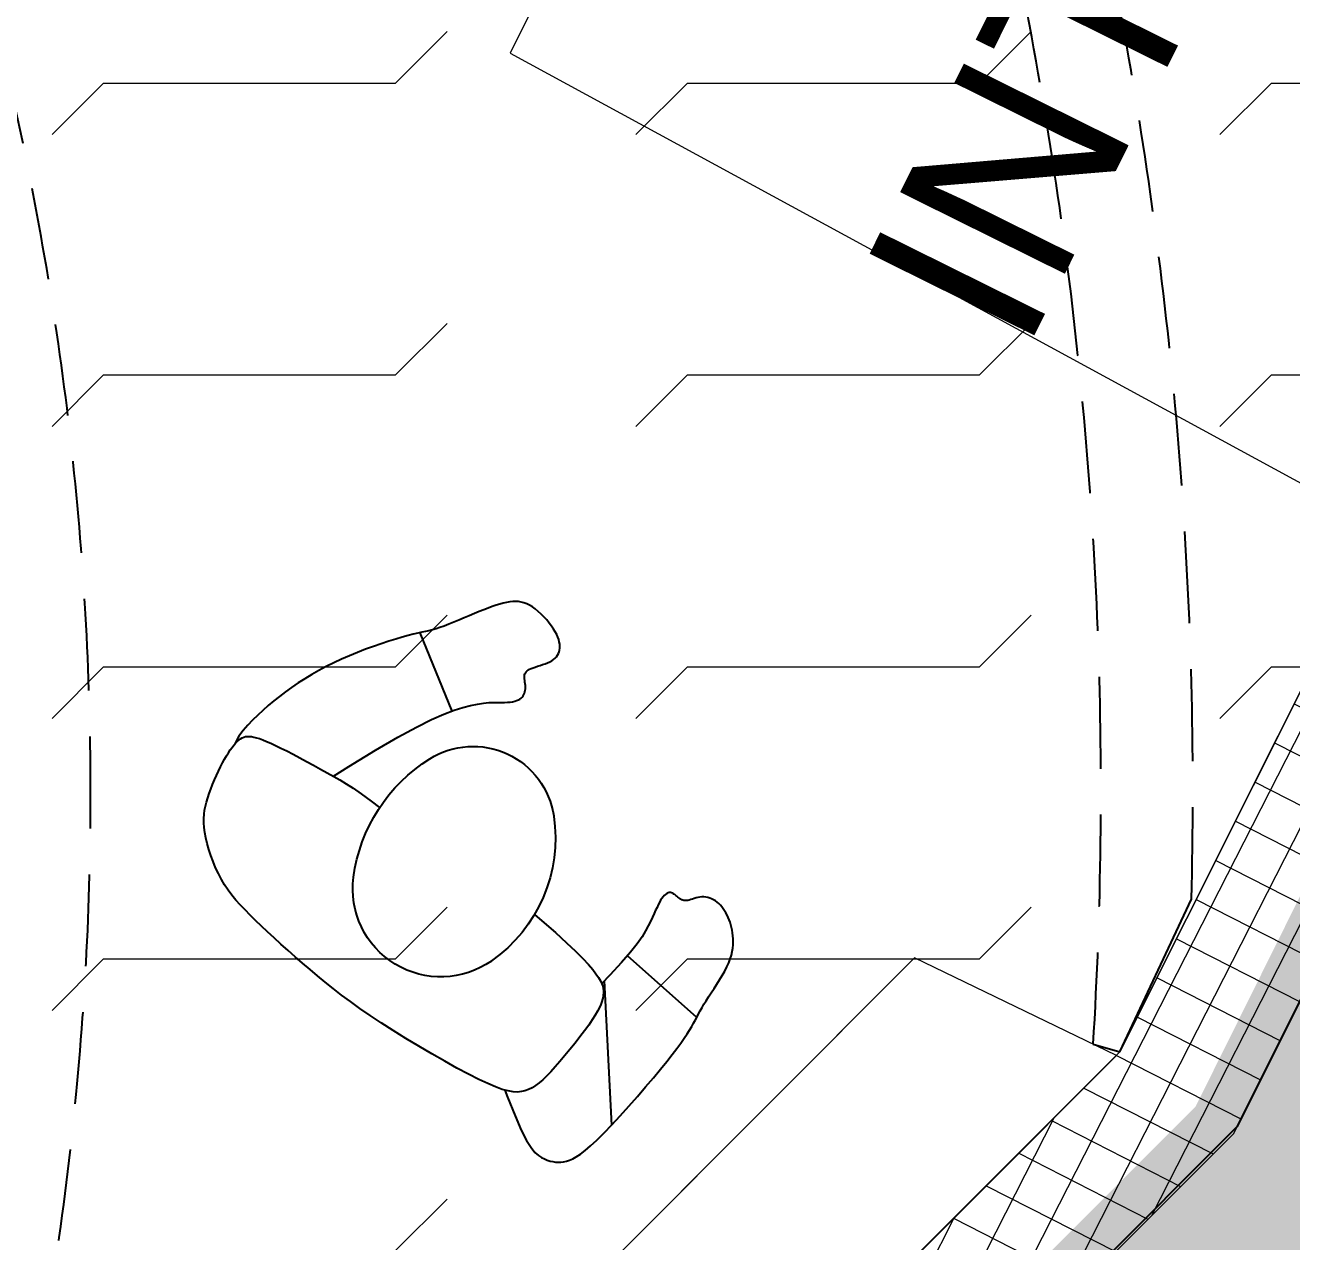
# Model space of a CAD drawing. Header units: millimetres. Extents: x 2335845 to 2509607, y 289014 to 361737.
# Drawn here: x 2405093 to 2406470, y 330975 to 332298 of the extents above; entities that cross this region are included whole.
import ezdxf

# ---------------------------------------------------------------- set-up
doc = ezdxf.new("R2010")
doc.units = ezdxf.units.MM
doc.linetypes.add('DASHED', pattern=[0.75, 0.5, -0.25])
for name, color, linetype in [('FLOOR MARK', 7, 'Continuous'), ('I-FURN', 7, 'Continuous'), ('TEXT', 250, 'Continuous')]:
    doc.layers.add(name, color=color, linetype=linetype)
for name, color, linetype, lineweight in [('IN-PRTN-FULL', 30, 'Continuous', 20), ('IN-PRTN-HATCH', 8, 'Continuous', 5), ('SWA- GLASS PARTITION', 8, 'Continuous', 5), ('TOA-FL-CPT-1', 8, 'Continuous', 5), ('TOA-FL-CPT-5', 8, 'Continuous', 5), ('TOA-FURN-MODULAR', 20, 'Continuous', 9)]:
    doc.layers.add(name, color=color, linetype=linetype, lineweight=lineweight)
doc.styles.add('ATTR', font='romans.shx', dxfattribs={"width": 0.8, "height": 1.735066})
doc.styles.get("Standard").update_dxf_attribs({"font": 'arial.ttf'})

# ---------------------------------------------------------------- blocks, each defined once
blk = doc.blocks.new('Person 8 Man Standing PV')
for p, q in [((-3.431, 11.201), (-3.091, 11.286)), ((-3.091, 11.286), (-2.754, 11.361)), ((-2.754, 11.361), (-2.42, 11.426)), ((-2.42, 11.426), (-2.089, 11.481)), ((-2.089, 11.481), (-1.761, 11.528)), ((-1.761, 11.528), (-1.434, 11.567)), ((-1.434, 11.567), (-1.109, 11.598)), ((-1.109, 11.598), (-0.783, 11.617)), ((-0.783, 11.617), (-0.445, 11.606)), ((-0.688, 11.289), (-0.747, 11.217)), ((-0.625, 11.349), (-0.688, 11.289)), ((-0.557, 11.397), (-0.625, 11.349)), ((-0.482, 11.436), (-0.557, 11.397)), ((-0.4, 11.467), (-0.482, 11.436)), ((-0.445, 11.606), (-0.082, 11.537)), ((-0.309, 11.49), (-0.4, 11.467)), ((-0.208, 11.506), (-0.309, 11.49)), ((-0.096, 11.517), (-0.208, 11.506)), ((0.027, 11.523), (-0.096, 11.517)), ((-0.082, 11.537), (-0.036, 11.52)), ((0.162, 11.523), (0.027, 11.523)), ((0.308, 11.516), (0.162, 11.523)), ((0.466, 11.504), (0.308, 11.516)), ((0.635, 11.484), (0.466, 11.504)), ((0.816, 11.458), (0.635, 11.484)), ((1.009, 11.424), (0.816, 11.458)), ((1.213, 11.382), (1.009, 11.424)), ((1.427, 11.334), (1.213, 11.382)), ((1.646, 11.279), (1.427, 11.334)), ((1.868, 11.219), (1.646, 11.279)), ((-5.188, 10.598), (-4.831, 10.742)), ((-4.831, 10.742), (-4.477, 10.874)), ((-4.477, 10.874), (-4.124, 10.995)), ((-4.124, 10.995), (-3.776, 11.104)), ((-3.776, 11.104), (-3.431, 11.201)), ((-0.962, 10.777), (-1.015, 10.619)), ((-0.91, 10.914), (-0.962, 10.777)), ((-0.857, 11.031), (-0.91, 10.914)), ((-0.803, 11.131), (-0.857, 11.031)), ((-0.747, 11.217), (-0.803, 11.131)), ((2.089, 11.154), (1.868, 11.219)), ((2.307, 11.086), (2.089, 11.154)), ((2.518, 11.014), (2.307, 11.086)), ((2.72, 10.939), (2.518, 11.014)), ((2.909, 10.862), (2.72, 10.939)), ((3.088, 10.781), (2.909, 10.862)), ((3.259, 10.692), (3.088, 10.781)), ((3.423, 10.593), (3.259, 10.692)), ((-6.621, 9.915), (-6.264, 10.102)), ((-6.264, 10.102), (-5.905, 10.278)), ((-5.905, 10.278), (-5.546, 10.444)), ((-5.546, 10.444), (-5.188, 10.598)), ((-1.124, 10.228), (-1.182, 9.991)), ((-1.069, 10.437), (-1.124, 10.228)), ((-1.015, 10.619), (-1.069, 10.437)), ((3.583, 10.48), (3.423, 10.593)), ((3.742, 10.351), (3.583, 10.48)), ((3.902, 10.204), (3.742, 10.351)), ((4.064, 10.034), (3.902, 10.204)), ((-7.666, 9.309), (-7.326, 9.515)), ((-7.326, 9.515), (-6.976, 9.718)), ((-6.976, 9.718), (-6.621, 9.915)), ((-1.242, 9.723), (-1.305, 9.423)), ((-1.182, 9.991), (-1.242, 9.723)), ((4.231, 9.84), (4.064, 10.034)), ((4.4, 9.625), (4.231, 9.84)), ((4.569, 9.391), (4.4, 9.625)), ((-8.584, 8.709), (-8.299, 8.902)), ((-8.299, 8.902), (-7.991, 9.103)), ((-7.991, 9.103), (-7.666, 9.309)), ((-1.371, 9.096), (-1.437, 8.749)), ((-1.305, 9.423), (-1.371, 9.096)), ((4.733, 9.142), (4.569, 9.391)), ((4.892, 8.881), (4.733, 9.142)), ((-9.27, 8.211), (-9.073, 8.36)), ((-9.073, 8.36), (-8.844, 8.527)), ((-8.844, 8.527), (-8.584, 8.709)), ((-1.504, 8.39), (-1.57, 8.025)), ((-1.437, 8.749), (-1.504, 8.39)), ((5.041, 8.611), (4.892, 8.881)), ((5.178, 8.336), (5.041, 8.611)), ((5.3, 8.058), (5.178, 8.336)), ((-9.994, 7.638), (-9.86, 7.74)), ((-9.86, 7.74), (-9.727, 7.846)), ((-9.727, 7.846), (-9.59, 7.957)), ((-9.59, 7.957), (-9.44, 8.078)), ((-9.526, 8.009), (-7.59, 4.554)), ((-9.44, 8.078), (-9.27, 8.211)), ((-1.57, 8.025), (-1.634, 7.66)), ((5.404, 7.781), (5.3, 8.058)), ((5.493, 7.501), (5.404, 7.781)), ((-10.9, 7.074), (-10.684, 7.196)), ((-10.684, 7.196), (-10.482, 7.315)), ((-10.482, 7.315), (-10.299, 7.428)), ((-10.299, 7.428), (-10.138, 7.534)), ((-10.138, 7.534), (-9.994, 7.638)), ((-1.694, 7.303), (-1.749, 6.961)), ((-1.634, 7.66), (-1.694, 7.303)), ((5.567, 7.215), (5.493, 7.501)), ((5.63, 6.922), (5.567, 7.215)), ((-12.028, 6.458), (-11.812, 6.577)), ((-11.812, 6.577), (-11.587, 6.7)), ((-11.587, 6.7), (-11.356, 6.824)), ((-11.356, 6.824), (-11.126, 6.95)), ((-11.126, 6.95), (-10.9, 7.074)), ((-2.551, 6.704), (-3.937, 6.2)), ((-1.746, 6.981), (-2.551, 6.704)), ((-1.8, 6.634), (-1.844, 6.294)), ((-1.749, 6.961), (-1.8, 6.634)), ((5.683, 6.618), (5.63, 6.922)), ((5.728, 6.299), (5.683, 6.618)), ((-12.901, 5.924), (-12.753, 6.025)), ((-12.753, 6.025), (-12.592, 6.128)), ((-12.592, 6.128), (-12.418, 6.234)), ((-12.418, 6.234), (-12.23, 6.344)), ((-12.23, 6.344), (-12.028, 6.458)), ((-3.937, 6.2), (-5.065, 5.762)), ((-1.844, 6.294), (-1.883, 5.909)), ((5.767, 5.964), (5.728, 6.299)), ((5.803, 5.608), (5.767, 5.964)), ((-13.541, 5.316), (-13.463, 5.423)), ((-13.463, 5.423), (-13.373, 5.526)), ((-13.373, 5.526), (-13.272, 5.626)), ((-13.272, 5.626), (-13.16, 5.725)), ((-13.16, 5.725), (-13.037, 5.824)), ((-13.037, 5.824), (-12.901, 5.924)), ((-5.972, 5.38), (-6.689, 5.047)), ((-5.065, 5.762), (-5.972, 5.38)), ((-1.915, 5.444), (-1.94, 4.867)), ((-1.883, 5.909), (-1.915, 5.444)), ((5.836, 5.23), (5.803, 5.608)), ((-13.757, 4.657), (-13.737, 4.811)), ((-13.737, 4.811), (-13.706, 4.952)), ((-13.706, 4.952), (-13.662, 5.082)), ((-13.662, 5.082), (-13.607, 5.203)), ((-13.607, 5.203), (-13.541, 5.316)), ((-7.252, 4.754), (-7.694, 4.493)), ((-6.689, 5.047), (-7.252, 4.754)), ((-1.94, 4.867), (-1.953, 4.371)), ((5.868, 4.831), (5.836, 5.23)), ((5.897, 4.416), (5.868, 4.831)), ((-13.765, 4.489), (-13.757, 4.657)), ((-13.762, 4.31), (-13.765, 4.489)), ((-13.749, 4.125), (-13.762, 4.31)), ((-8.048, 4.254), (-8.345, 4.032)), ((-7.694, 4.493), (-8.048, 4.254)), ((5.924, 3.986), (5.897, 4.416)), ((-13.726, 3.937), (-13.749, 4.125)), ((-13.696, 3.749), (-13.726, 3.937)), ((-13.658, 3.566), (-13.696, 3.749)), ((-13.614, 3.392), (-13.658, 3.566)), ((-8.804, 3.631), (-8.978, 3.452)), ((-8.595, 3.824), (-8.804, 3.631)), ((-8.345, 4.032), (-8.595, 3.824)), ((5.948, 3.544), (5.924, 3.986)), ((-13.565, 3.23), (-13.614, 3.392)), ((-13.511, 3.084), (-13.565, 3.23)), ((-13.454, 2.953), (-13.511, 3.084)), ((-11.262, 2.975), (-11.326, 2.957)), ((-11.202, 2.983), (-11.262, 2.975)), ((-11.146, 2.981), (-11.202, 2.983)), ((-11.092, 2.969), (-11.146, 2.981)), ((-11.04, 2.946), (-11.092, 2.969)), ((-9.352, 3.003), (-9.448, 2.882)), ((-9.246, 3.138), (-9.352, 3.003)), ((-9.123, 3.288), (-9.246, 3.138)), ((-8.978, 3.452), (-9.123, 3.288)), ((5.97, 3.094), (5.948, 3.544)), ((5.989, 2.637), (5.97, 3.094)), ((-13.393, 2.837), (-13.454, 2.953)), ((-13.328, 2.734), (-13.393, 2.837)), ((-13.261, 2.644), (-13.328, 2.734)), ((-13.191, 2.566), (-13.261, 2.644)), ((-13.118, 2.5), (-13.191, 2.566)), ((-13.044, 2.443), (-13.118, 2.5)), ((-12.967, 2.397), (-13.044, 2.443)), ((-12.889, 2.36), (-12.967, 2.397)), ((-12.256, 2.414), (-12.357, 2.37)), ((-12.152, 2.468), (-12.256, 2.414)), ((-12.046, 2.529), (-12.152, 2.468)), ((-11.941, 2.594), (-12.046, 2.529)), ((-11.838, 2.662), (-11.941, 2.594)), ((-11.737, 2.728), (-11.838, 2.662)), ((-11.642, 2.79), (-11.737, 2.728)), ((-11.552, 2.846), (-11.642, 2.79)), ((-11.47, 2.893), (-11.552, 2.846)), ((-11.395, 2.93), (-11.47, 2.893)), ((-11.326, 2.957), (-11.395, 2.93)), ((-10.989, 2.914), (-11.04, 2.946)), ((-10.938, 2.874), (-10.989, 2.914)), ((-10.888, 2.827), (-10.938, 2.874)), ((-10.836, 2.775), (-10.888, 2.827)), ((-10.784, 2.721), (-10.836, 2.775)), ((-10.731, 2.666), (-10.784, 2.721)), ((-10.676, 2.613), (-10.731, 2.666)), ((-10.619, 2.562), (-10.676, 2.613)), ((-10.56, 2.517), (-10.619, 2.562)), ((-10.498, 2.477), (-10.56, 2.517)), ((-10.434, 2.444), (-10.498, 2.477)), ((-10.368, 2.418), (-10.434, 2.444)), ((-10.3, 2.4), (-10.368, 2.418)), ((-10.231, 2.39), (-10.3, 2.4)), ((-10.16, 2.389), (-10.231, 2.39)), ((-10.089, 2.398), (-10.16, 2.389)), ((-10.016, 2.417), (-10.089, 2.398)), ((-9.942, 2.446), (-10.016, 2.417)), ((-9.867, 2.488), (-9.942, 2.446)), ((-9.789, 2.541), (-9.867, 2.488)), ((-9.709, 2.606), (-9.789, 2.541)), ((-9.625, 2.685), (-9.709, 2.606)), ((-9.539, 2.776), (-9.625, 2.685)), ((-9.448, 2.882), (-9.539, 2.776)), ((6.004, 2.178), (5.989, 2.637)), ((-12.808, 2.334), (-12.889, 2.36)), ((-12.724, 2.318), (-12.808, 2.334)), ((-12.638, 2.313), (-12.724, 2.318)), ((-12.548, 2.32), (-12.638, 2.313)), ((-12.455, 2.339), (-12.548, 2.32)), ((-12.357, 2.37), (-12.455, 2.339)), ((6.016, 1.718), (6.004, 2.178)), ((6.023, 1.252), (6.016, 1.718)), ((6.023, 0.774), (6.023, 1.252)), ((6.016, 0.28), (6.023, 0.774)), ((5.998, -0.238), (6.016, 0.28)), ((5.971, -0.783), (5.998, -0.238)), ((5.93, -1.363), (5.971, -0.783)), ((5.876, -1.983), (5.93, -1.363)), ((5.807, -2.644), (5.876, -1.983)), ((5.725, -3.335), (5.807, -2.644)), ((5.632, -4.039), (5.725, -3.335)), ((5.531, -4.741), (5.632, -4.039)), ((-2.563, -4.419), (-2.552, -4.863)), ((5.423, -5.424), (5.531, -4.741)), ((-2.552, -4.863), (-2.517, -5.711)), ((-2.517, -5.711), (-2.475, -6.417)), ((5.312, -6.073), (5.423, -5.424)), ((-2.475, -6.417), (-2.426, -6.997)), ((5.2, -6.672), (5.312, -6.073)), ((-2.426, -6.997), (-2.373, -7.47)), ((5.089, -7.204), (5.2, -6.672)), ((-2.373, -7.47), (-2.315, -7.85)), ((4.874, -8.038), (4.981, -7.658)), ((4.981, -7.658), (5.089, -7.204)), ((-2.315, -7.85), (-2.255, -8.156)), ((-2.255, -8.156), (-2.193, -8.402)), ((4.767, -8.353), (4.874, -8.038)), ((-7.386, -8.849), (-7.37, -8.797)), ((-7.384, -8.906), (-7.386, -8.849)), ((-7.37, -8.797), (-7.344, -8.75)), ((-7.344, -8.75), (-7.308, -8.708)), ((-7.308, -8.708), (-7.26, -8.673)), ((-7.26, -8.673), (-7.203, -8.644)), ((-7.203, -8.644), (-7.136, -8.623)), ((-7.136, -8.623), (-7.059, -8.609)), ((-7.059, -8.609), (-6.973, -8.602)), ((-6.973, -8.602), (-6.879, -8.603)), ((-6.879, -8.603), (-6.777, -8.613)), ((-6.777, -8.613), (-6.666, -8.631)), ((-6.666, -8.631), (-6.545, -8.656)), ((-6.545, -8.656), (-6.412, -8.688)), ((-6.412, -8.688), (-6.264, -8.725)), ((-6.264, -8.725), (-6.099, -8.767)), ((-6.099, -8.767), (-5.915, -8.813)), ((-5.915, -8.813), (-5.708, -8.861)), ((-5.708, -8.861), (-5.478, -8.91)), ((-2.546, -8.948), (-2.012, -8.892)), ((-2.193, -8.402), (-2.131, -8.605)), ((-2.131, -8.605), (-2.069, -8.771)), ((-2.069, -8.771), (-2.005, -8.905)), ((4.423, -8.983), (4.543, -8.816)), ((4.543, -8.816), (4.657, -8.609)), ((4.657, -8.609), (4.767, -8.353)), ((4.717, -8.469), (4.901, -8.775)), ((4.901, -8.775), (5.366, -9.594)), ((-7.478, -9.518), (-7.448, -9.471)), ((-7.448, -9.471), (-7.425, -9.422)), ((-7.425, -9.422), (-7.408, -9.371)), ((-7.408, -9.371), (-7.398, -9.319)), ((-7.398, -8.965), (-7.384, -8.906)), ((-7.397, -9.025), (-7.398, -8.965)), ((-7.398, -9.319), (-7.392, -9.264)), ((-7.394, -9.087), (-7.397, -9.025)), ((-7.391, -9.148), (-7.394, -9.087)), ((-7.392, -9.264), (-7.39, -9.207)), ((-7.39, -9.207), (-7.391, -9.148)), ((-5.478, -8.91), (-5.216, -8.958)), ((-5.216, -8.958), (-4.9, -9)), ((-4.9, -9), (-4.503, -9.027)), ((-4.503, -9.027), (-3.997, -9.033)), ((-3.997, -9.033), (-3.353, -9.009)), ((-3.551, -13.358), (-3.774, -9.024)), ((-3.353, -9.009), (-2.546, -8.948)), ((-2.174, -8.909), (2.88, -13.392)), ((-2.005, -8.905), (-1.939, -9.013)), ((-1.939, -9.013), (-1.871, -9.099)), ((-1.871, -9.099), (-1.8, -9.169)), ((-1.8, -9.169), (-1.724, -9.228)), ((-1.724, -9.228), (-1.644, -9.28)), ((-1.644, -9.28), (-1.559, -9.331)), ((-1.559, -9.331), (-1.463, -9.381)), ((-1.463, -9.381), (-1.352, -9.428)), ((-1.352, -9.428), (-1.222, -9.472)), ((-1.222, -9.472), (-1.068, -9.513)), ((3.456, -9.509), (3.658, -9.457)), ((3.658, -9.457), (3.84, -9.394)), ((3.84, -9.394), (4.005, -9.317)), ((4.005, -9.317), (4.156, -9.225)), ((4.156, -9.225), (4.294, -9.116)), ((4.294, -9.116), (4.423, -8.983)), ((-8.162, -10.093), (-8.103, -10.021)), ((-8.103, -10.021), (-8.038, -9.956)), ((-8.038, -9.956), (-7.969, -9.896)), ((-7.969, -9.896), (-7.896, -9.842)), ((-7.896, -9.842), (-7.823, -9.791)), ((-7.823, -9.791), (-7.751, -9.744)), ((-7.751, -9.744), (-7.683, -9.698)), ((-7.683, -9.698), (-7.619, -9.654)), ((-7.619, -9.654), (-7.563, -9.609)), ((-7.563, -9.609), (-7.517, -9.564)), ((-7.517, -9.564), (-7.478, -9.518)), ((-1.068, -9.513), (-0.884, -9.55)), ((-0.884, -9.55), (-0.666, -9.582)), ((-0.666, -9.582), (-0.409, -9.609)), ((-0.409, -9.609), (-0.111, -9.63)), ((-0.111, -9.63), (0.221, -9.646)), ((0.221, -9.646), (0.578, -9.655)), ((0.578, -9.655), (0.95, -9.66)), ((0.95, -9.66), (1.328, -9.659)), ((1.328, -9.659), (1.702, -9.653)), ((1.702, -9.653), (2.062, -9.643)), ((2.062, -9.643), (2.399, -9.628)), ((2.399, -9.628), (2.706, -9.608)), ((2.706, -9.608), (2.983, -9.583)), ((2.983, -9.583), (3.232, -9.55)), ((3.232, -9.55), (3.456, -9.509)), ((5.366, -9.594), (5.7, -10.239)), ((-8.359, -10.734), (-8.355, -10.632)), ((-8.355, -10.632), (-8.343, -10.533)), ((-8.343, -10.533), (-8.322, -10.436)), ((-8.322, -10.436), (-8.293, -10.343)), ((-8.293, -10.343), (-8.257, -10.255)), ((-8.257, -10.255), (-8.213, -10.171)), ((-8.213, -10.171), (-8.162, -10.093)), ((5.7, -10.239), (5.922, -10.735)), ((-8.355, -10.838), (-8.359, -10.734)), ((-8.343, -10.943), (-8.355, -10.838)), ((-8.323, -11.049), (-8.343, -10.943)), ((-8.295, -11.156), (-8.323, -11.049)), ((-8.261, -11.263), (-8.295, -11.156)), ((5.922, -10.735), (6.054, -11.109)), ((6.054, -11.109), (6.115, -11.389)), ((-8.22, -11.371), (-8.261, -11.263)), ((-8.174, -11.478), (-8.22, -11.371)), ((-8.122, -11.585), (-8.174, -11.478)), ((-8.064, -11.691), (-8.122, -11.585)), ((-8.001, -11.795), (-8.064, -11.691)), ((-7.932, -11.899), (-8.001, -11.795)), ((6.109, -11.772), (6.079, -11.925)), ((6.127, -11.601), (6.109, -11.772)), ((6.115, -11.389), (6.127, -11.601)), ((-7.857, -12.001), (-7.932, -11.899)), ((-7.776, -12.101), (-7.857, -12.001)), ((-7.688, -12.199), (-7.776, -12.101)), ((-7.593, -12.296), (-7.688, -12.199)), ((-7.49, -12.389), (-7.593, -12.296)), ((-7.38, -12.481), (-7.49, -12.389)), ((5.869, -12.421), (5.795, -12.523)), ((5.935, -12.311), (5.869, -12.421)), ((5.992, -12.193), (5.935, -12.311)), ((6.04, -12.065), (5.992, -12.193)), ((6.079, -11.925), (6.04, -12.065)), ((-7.26, -12.569), (-7.38, -12.481)), ((-7.131, -12.652), (-7.26, -12.569)), ((-6.989, -12.731), (-7.131, -12.652)), ((-6.835, -12.805), (-6.989, -12.731)), ((-6.667, -12.872), (-6.835, -12.805)), ((-6.483, -12.932), (-6.667, -12.872)), ((-6.283, -12.984), (-6.483, -12.932)), ((-6.065, -13.028), (-6.283, -12.984)), ((-5.834, -13.065), (-6.065, -13.028)), ((5.077, -13.036), (4.856, -13.108)), ((5.255, -12.961), (5.077, -13.036)), ((5.399, -12.881), (5.255, -12.961)), ((5.518, -12.797), (5.399, -12.881)), ((5.62, -12.709), (5.518, -12.797)), ((5.712, -12.618), (5.62, -12.709)), ((5.795, -12.523), (5.712, -12.618)), ((-5.595, -13.096), (-5.834, -13.065)), ((-5.352, -13.122), (-5.595, -13.096)), ((-5.109, -13.146), (-5.352, -13.122)), ((-4.873, -13.168), (-5.109, -13.146)), ((-4.646, -13.19), (-4.873, -13.168)), ((-4.434, -13.213), (-4.646, -13.19)), ((-4.241, -13.238), (-4.434, -13.213)), ((-4.063, -13.265), (-4.241, -13.238)), ((-3.896, -13.294), (-4.063, -13.265)), ((-3.736, -13.323), (-3.896, -13.294)), ((-3.578, -13.353), (-3.736, -13.323)), ((-3.417, -13.383), (-3.578, -13.353)), ((-3.25, -13.413), (-3.417, -13.383)), ((-3.072, -13.441), (-3.25, -13.413)), ((-2.878, -13.468), (-3.072, -13.441)), ((-2.662, -13.492), (-2.878, -13.468)), ((-2.42, -13.513), (-2.662, -13.492)), ((-2.145, -13.53), (-2.42, -13.513)), ((-1.832, -13.544), (-2.145, -13.53)), ((-1.474, -13.552), (-1.832, -13.544)), ((-1.065, -13.554), (-1.474, -13.552)), ((-0.601, -13.551), (-1.065, -13.554)), ((-0.079, -13.541), (-0.601, -13.551)), ((0.487, -13.524), (-0.079, -13.541)), ((1.081, -13.5), (0.487, -13.524)), ((1.685, -13.471), (1.081, -13.5)), ((2.281, -13.435), (1.685, -13.471)), ((2.853, -13.394), (2.281, -13.435)), ((3.383, -13.347), (2.853, -13.394)), ((3.854, -13.295), (3.383, -13.347)), ((4.253, -13.237), (3.854, -13.295)), ((4.584, -13.175), (4.253, -13.237)), ((4.856, -13.108), (4.584, -13.175))]:
    blk.add_line(p, q)
for centre, radius, start, end in [((-2.636, -3.332), 7.734, 58.89186, 109.3675), ((-3.934, 0.358), 3.822, 109.3675, 222.8739), ((-0.772, -0.244), 4.126, 286.3643, 58.89186), ((-1.588, 2.535), 7.022, 222.8739, 286.3643)]:
    blk.add_arc(centre, radius, start, end)
at = {"style": 'ATTR', "width": 0.8, "flags": 9}
blk.add_attdef('ESTCODE', (0, 0), '', height=0.00629, dxfattribs=at)

msp = doc.modelspace()

# ---------------------------------------------------------------- hatches: boundary and pattern name
at = {"layer": 'IN-PRTN-HATCH'}
h = msp.add_hatch(dxfattribs=at)
h.set_pattern_fill('ANSI37', color=256, scale=15, angle=18)
h.set_pattern_definition([(63, (2408113.76, 309771.225), (-42.43419, 21.6213), []), (153, (2408113.76, 309771.225), (-21.6213, -42.43419), [])])
edge = h.paths.add_edge_path()
edge.add_line((2403244.683, 327931.269), (2406406.433, 331092.59))
edge.add_line((2406406.433, 331092.59), (2408512.412, 335301.624))
edge.add_line((2408512.412, 335301.624), (2408344.683, 335301.624))
edge.add_line((2408344.683, 335301.624), (2406283.172, 331181.464))
edge.add_line((2406283.172, 331181.464), (2403153.248, 328051.964))
edge.add_line((2403153.248, 328051.964), (2403244.683, 328051.964))
edge.add_line((2403244.683, 328051.964), (2403244.683, 327933.274))
at = {"layer": 'TOA-FL-CPT-1', "true_color": 0xc7c8ca}
h = msp.add_hatch(dxfattribs=at)
h.set_pattern_fill('AR-PARQ1', color=9, scale=3)
h.set_pattern_definition([(90, (54538.6, -6708.4), (-914.4, 914.4), [914.4, -914.4]), (90, (54691, -6708.4), (-914.4, 914.4), [914.4, -914.4]), (90, (54843.4, -6708.4), (-914.4, 914.4), [914.4, -914.4]), (90, (54995.8, -6708.4), (-914.4, 914.4), [914.4, -914.4]), (90, (55148.2, -6708.4), (-914.4, 914.4), [914.4, -914.4]), (90, (55300.6, -6708.4), (-914.4, 914.4), [914.4, -914.4]), (90, (55453, -6708.4), (-914.4, 914.4), [914.4, -914.4]), (0, (54538.6, -5794), (914.4, -914.4), [914.4, -914.4]), (0, (54538.6, -5641.6), (914.4, -914.4), [914.4, -914.4]), (0, (54538.6, -5489.2), (914.4, -914.4), [914.4, -914.4]), (0, (54538.6, -5336.8), (914.4, -914.4), [914.4, -914.4]), (0, (54538.6, -5184.4), (914.4, -914.4), [914.4, -914.4]), (0, (54538.6, -5032), (914.4, -914.4), [914.4, -914.4]), (0, (54538.6, -4879.6), (914.4, -914.4), [914.4, -914.4])])
h.paths.add_polyline_path([(2344950.518, 323601.624), (2348044.691, 323601.624), (2348044.691, 308801.624), (2344978.375, 308801.624), (2344983.023, 307001.553), (2351045.878, 307001.608), (2351044.683, 304701.624), (2350244.683, 304670.094), (2350244.683, 294701.624), (2352811.835, 294701.622), (2352811.821, 307001.631), (2405044.683, 307005.059), (2405044.683, 327701.624), (2410595.745, 327701.624), (2410609.803, 329501.624), (2408605.34, 329501.624), (2411484.683, 335301.624), (2408440.262, 335301.624), (2406365.488, 331122.307), (2403244.678, 328001.969), (2403244.795, 325600.805), (2384290.648, 325598.809), (2384290.648, 323607.372), (2375885.176, 323603.528), (2375861.465, 325602.978), (2360226.195, 325602.091), (2360226.052, 334601.937), (2375945.229, 334602.179), (2375945.229, 331031.373), (2376972.789, 331510.903), (2389391.537, 331510.903), (2389391.537, 331810.72), (2389491.628, 331810.72), (2389491.53, 331510.903), (2391791.53, 331510.903), (2391791.531, 333010.881), (2389491.53, 333010.881), (2389491.531, 332710.861), (2389391.537, 332710.861), (2389391.54, 333010.905), (2377622.511, 333011.008), (2377622.511, 336459.845), (2386144.742, 336459.853), (2386144.683, 337701.624), (2376094.699, 337701.624), (2376094.724, 335802.062), (2362938.321, 335802.061), (2362938.326, 340629.119), (2359023.456, 340413.419), (2359023.899, 325602.053), (2352244.614, 325602.052), (2352244.655, 339888.472), (2350244.683, 339753.79), (2350259.797, 327701.624), (2351044.683, 327701.624), (2351043.518, 325401.69), (2344945.863, 325401.675)])
h.paths.add_polyline_path([(2365719.683, 323601.624), (2395044.683, 323601.624), (2395044.683, 322741.298), (2398494.622, 322751.666), (2398494.622, 323601.624), (2403544.687, 323601.624), (2403544.687, 308801.634), (2365719.683, 308801.634)], flags=16)
h.paths.add_polyline_path([(2349719.689, 323601.683), (2365719.683, 323601.683), (2365719.683, 308801.624), (2349719.689, 308801.624)], flags=16)
at = {"layer": 'TOA-FL-CPT-5'}
h = msp.add_hatch(dxfattribs=at)
h.set_pattern_fill('FLEX', color=8, scale=50)
h.set_pattern_definition([(0, (2309292.62, 300485.2), (0, 317.5), [317.5, -317.5]), (45, (2309610.12, 300485.2), (0, 317.5), [79.375, -290.2628, 79.375, -449.0128])])
edge = h.paths.add_edge_path()
edge.add_line((2391891.519, 341636.517), (2391891.647, 325701.668))
edge.add_line((2391891.647, 325701.668), (2392141.744, 325701.668))
edge.add_line((2392141.744, 325701.668), (2392141.744, 325601.668))
edge.add_line((2392141.744, 325601.668), (2393641.646, 325601.648))
edge.add_line((2393641.646, 325601.648), (2393641.646, 325702.33))
edge.add_line((2393641.646, 325702.33), (2394044.8, 325701.546))
edge.add_line((2394044.8, 325701.546), (2394044.683, 328001.738))
edge.add_line((2394044.683, 328001.738), (2403103.197, 328001.969))
edge.add_line((2403103.197, 328001.969), (2406283.172, 331181.464))
edge.add_line((2406283.172, 331181.464), (2408344.683, 335301.624))
edge.add_line((2408344.683, 335301.624), (2408344.683, 341505.727))
edge.add_arc((2392985.18, -555741.344), 897378.527, 89.019279294, 90.069828029)

# ---------------------------------------------------------------- linework, layer by layer
at = {"layer": 'FLOOR MARK', "color": 8, "linetype": 'DASHED', "ltscale": 1000}
msp.add_lwpolyline([(2352811.821, 307001.631), (2405044.706, 307001.633), (2405044.683, 327701.624), (2410595.745, 327701.624), (2410595.747, 329501.622), (2408605.34, 329501.624), (2411484.683, 335301.624), (2408514.954, 335301.624), (2406410.127, 331099.972), (2403244.681, 327931.267), (2403244.795, 325600.805), (2383344.673, 325601.126)], dxfattribs=at)
at = {"layer": 'FLOOR MARK', "color": 8, "linetype": 'DASHED', "ltscale": 1000, "elevation": 0}
msp.add_lwpolyline([(2406254.059, 331189.806), (2406283.172, 331181.464), (2406360.924, 331347.859)], dxfattribs=at)
at = {"layer": 'FLOOR MARK', "color": 8, "linetype": 'DASHED', "ltscale": 200}
for centre, major_axis, ratio, start_param, end_param in [((2399926.437, 331463.242), (-6435.935, 0), 0.84518743, 3.12037923, 6.90769291), ((2399926.437, 331463.242), (-6335.935, 0), 0.84274402, 3.09036075, 6.92125765), ((2399930.394, 331463.195), (-5232.495, 0), 0.81005234, 2.81695377, 7.13178679)]:
    msp.add_ellipse(centre, major_axis=major_axis, ratio=ratio, start_param=start_param, end_param=end_param, dxfattribs=at)
at = {"layer": 'IN-PRTN-FULL', "elevation": 0}
for points in [[(2403244.683, 327931.269), (2406406.433, 331092.59), (2408512.412, 335301.624), (2408344.683, 335301.624), (2406283.172, 331181.464), (2403153.248, 328051.964), (2403244.683, 328051.964), (2403244.683, 327933.274)], [(2406059.512, 331284.022), (2403065.548, 328282.737), (2394056.748, 328282.736)]]:
    msp.add_lwpolyline(points, dxfattribs=at)
msp.add_lwpolyline([(2403151.161, 328041.807), (2406279.29, 331177.586), (2406059.512, 331284.022), (2403065.548, 328282.737)], close=True, dxfattribs=at)
at = {"layer": 'SWA- GLASS PARTITION'}
msp.add_lwpolyline([(2408344.683, 341505.727), (2408344.683, 335301.624), (2406283.172, 331181.464), (2403147.551, 328051.964), (2394056.748, 328051.975), (2394044.682, 325702.011), (2392041.533, 325702.009), (2386244.794, 325702.015), (2386244.8, 331410.903), (2391791.53, 331410.897), (2391791.528, 333111.723), (2386244.677, 333111.685), (2386244.687, 341512.454, -0.01232531)], format="xyb", close=True, dxfattribs=at)
at = {"layer": 'TOA-FL-CPT-1', "elevation": 0}
msp.add_lwpolyline([(2391891.519, 341636.517), (2391891.647, 325701.668), (2392141.744, 325701.668), (2392141.744, 325601.668), (2393641.646, 325601.648), (2393641.646, 325702.33), (2394044.8, 325701.546), (2394044.683, 328001.738), (2403103.197, 328001.969), (2406283.172, 331181.464), (2408344.683, 335301.624), (2408344.683, 341505.727, 0.00458392), (2391891.519, 341636.517)], format="xyb", dxfattribs=at)
at = {"layer": 'TOA-FURN-MODULAR', "color": 1, "elevation": 0}
msp.add_lwpolyline([(2407015.43, 332742.412), (2406101.695, 333239.755), (2405620.087, 332268.01), (2406533.822, 331770.667)], close=True, dxfattribs=at)

# ---------------------------------------------------------------- block references
at = {"layer": 'I-FURN', "xscale": -23.23200000000004, "yscale": 23.23200000000005, "zscale": 23.23200000000001, "rotation": 51.35627355011174}
msp.add_blockref('Person 8 Man Standing PV', (2405528.984, 331348.502), dxfattribs=at)

# ---------------------------------------------------------------- texts
at = {"layer": 'TEXT', "insert": (2407670.095, 335397.624), "char_height": 200, "width": 4249.18651, "attachment_point": 3, "rotation": 63.63646}
msp.add_mtext('\\pxqc;INTERACTIVE SCREENS', dxfattribs=at)

doc.saveas('drawing.dxf')
